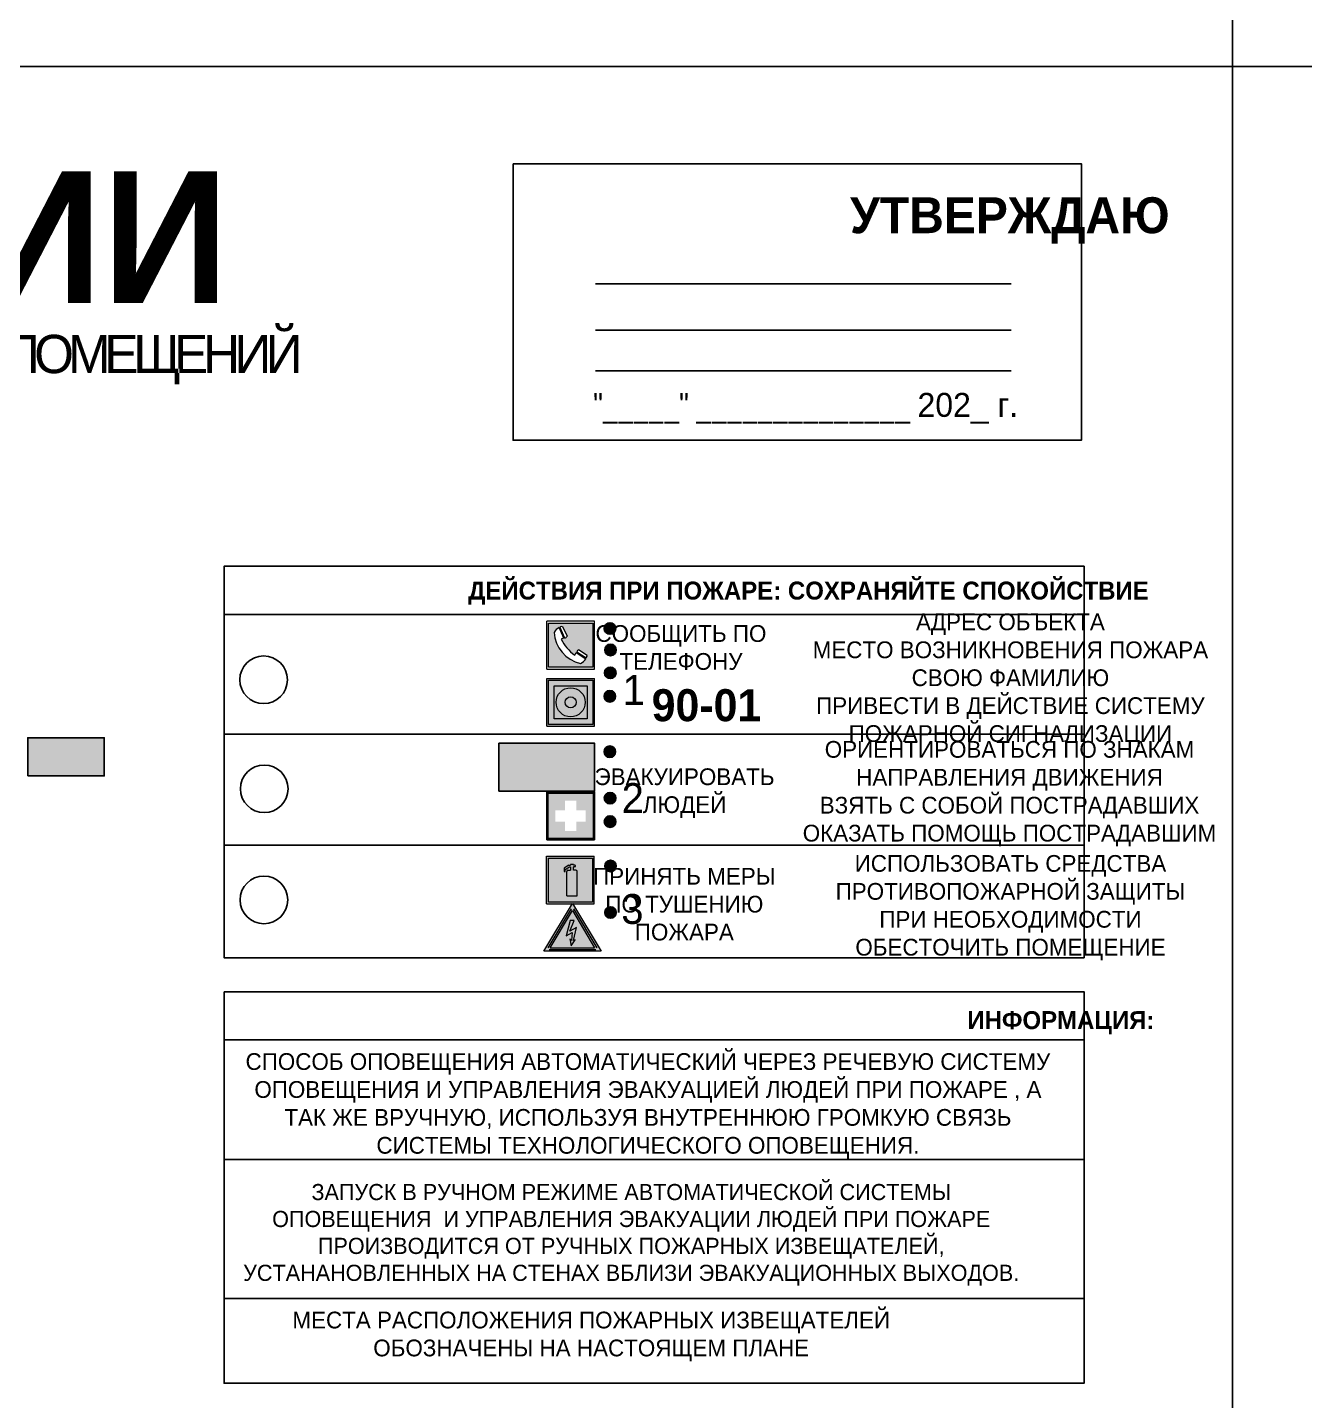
# Model space of a CAD drawing. Header units: millimetres. Extents: x 13810 to 67229, y 12374 to 21950.
# Drawn here: x 25223.4 to 25436.9, y 13926.6 to 14156.1 of the extents above; entities that cross this region are included whole.
import ezdxf

# ---------------------------------------------------------------- set-up
doc = ezdxf.new("R2010")
doc.units = ezdxf.units.MM
doc.layers.add('План_Штампы', color=7, linetype='Continuous')
doc.styles.add('обычный', font='arial.ttf')

# ---------------------------------------------------------------- blocks, each defined once
blk = doc.blocks.new('A$C3E6D3DDE')
at = {"lineweight": 5}
h = blk.add_hatch(color=40, dxfattribs=at)
h.paths.add_polyline_path([(24.1, 1.45), (16.46, -11.35), (31.74, -11.35)])
h.paths.add_polyline_path([(24.09, -0.46), (30.03, -10.41), (18.14, -10.41)], flags=16)
h.paths.add_polyline_path([(24.54, -3.08), (23.41, -6.02), (25.13, -5.01), (24.33, -8.5), (24.82, -8.27), (23.79, -9.86), (23.4, -8.04), (23.8, -8.43), (24.04, -6.29), (22.39, -7.25), (23.44, -3.08)], flags=0)
h = blk.add_hatch(color=256, dxfattribs=at)
h.paths.add_polyline_path([(24.37, 0.03, 0.567511), (23.82, 0.03), (17.59, -10.4, 0.582454), (17.86, -10.88), (30.32, -10.88, 0.582149), (30.6, -10.4)])
h.paths.add_polyline_path([(24.09, -0.46), (18.14, -10.41), (30.03, -10.41)], flags=16)
h.paths.add_polyline_path([(24.54, -3.08), (23.41, -6.02), (25.13, -5.01), (24.33, -8.5), (24.82, -8.27), (23.79, -9.86), (23.4, -8.04), (23.8, -8.43), (24.04, -6.29), (22.39, -7.25), (23.44, -3.08)], flags=0)
h = blk.add_hatch(color=40, dxfattribs=at)
h.paths.add_polyline_path([(24.09, -0.46), (18.14, -10.41), (30.03, -10.41)])
h.paths.add_polyline_path([(24.82, -8.27), (23.79, -9.86), (23.4, -8.04), (23.8, -8.43), (24.04, -6.29), (22.39, -7.25), (23.44, -3.08), (24.54, -3.08), (23.41, -6.02), (25.13, -5.01), (24.33, -8.5)], flags=16)
at = {"color": 40, "lineweight": 5}
for p, q in [((16.46, -11.35), (24.1, 1.45)), ((24.1, 1.45), (31.74, -11.35))]:
    blk.add_line(p, q, dxfattribs=at)
at = {"lineweight": 5}
for p, q in [((17.59, -10.4), (23.82, 0.03)), ((24.37, 0.03), (30.6, -10.4)), ((18.14, -10.41), (24.09, -0.46)), ((23.44, -3.08), (22.39, -7.25)), ((23.41, -6.02), (24.54, -3.08)), ((24.54, -3.08), (23.44, -3.08)), ((24.09, -0.46), (30.03, -10.41)), ((22.39, -7.25), (24.04, -6.29)), ((25.13, -5.01), (23.41, -6.02)), ((24.04, -6.29), (23.8, -8.43)), ((24.33, -8.5), (25.13, -5.01)), ((17.86, -10.88), (30.32, -10.88)), ((18.14, -10.41), (30.03, -10.41)), ((23.8, -8.43), (23.4, -8.04)), ((23.4, -8.04), (23.79, -9.86)), ((23.79, -9.86), (24.82, -8.27)), ((24.82, -8.27), (24.33, -8.5))]:
    blk.add_line(p, q, dxfattribs=at)
at = {"color": 50, "lineweight": 5}
blk.add_line((31.74, -11.35), (16.46, -11.35), dxfattribs=at)
blk = doc.blocks.new('A$C456E1F9C')
at = {"lineweight": 5}
h = blk.add_hatch(color=242, dxfattribs=at)
h.paths.add_polyline_path([(0.51, -1.47), (0.51, -13.26), (12.29, -13.26), (12.29, -1.47)])
h.paths.add_polyline_path([(5.42, -4.95, -0.254479), (4.78, -5.4), (3.52, -2.53, -0.209735), (4.23, -2.4)], flags=16)
h.paths.add_polyline_path([(8.53, -8.6), (10.87, -10.17), (10.54, -10.76), (8.03, -9.13, -0.192251)], flags=16)
h.paths.add_polyline_path([(4.61, -5.49, 0.005518), (3.87, -5.72, 0.128647), (7.49, -10.01, 0.00809), (7.83, -9.33), (10.47, -10.97, -0.16736), (8.99, -12.25, -0.327862), (1.95, -3.95, -0.166952), (3.36, -2.62)], flags=16)
at = {"color": 242, "lineweight": 5}
for p, q in [((0, -13.77), (0, -0.97)), ((12.8, -0.97), (0, -0.97)), ((4.61, -5.49), (3.36, -2.62)), ((3.52, -2.53), (4.78, -5.4)), ((4.23, -2.4), (5.42, -4.95)), ((12.8, -13.77), (12.8, -0.97)), ((7.83, -9.33), (10.47, -10.97)), ((8.03, -9.13), (10.54, -10.76)), ((10.81, -10.12), (8.53, -8.6)), ((10.54, -10.76), (10.8, -10.3)), ((10.8, -10.3), (10.81, -10.12)), ((0, -13.77), (12.8, -13.77))]:
    blk.add_line(p, q, dxfattribs=at)
blk.add_lwpolyline([(0.51, -1.47), (12.29, -1.47), (12.29, -13.26), (0.51, -13.26)], close=True, dxfattribs=at)
for centre, radius, start, end in [((4.59, -5.34), 2.99, 114.2845, 152.1974), ((4.02, -3.27), 0.891, 76.3284, 123.7092), ((11.12, -3.31), 9.19, 183.9915, 256.6009), ((14.98, -39.1), 35.17, 107.1487, 108.4135), ((13.86, -0.94), 11.08, 205.5536, 234.8762), ((4.68, -4.59), 0.824, 276.9621, 334.0723), ((-13.31, 0.8), 23.44, 332.5487, 334.4027), ((8.94, -9.5), 0.989, 114.4092, 157.9388), ((7.87, -9.46), 3, 291.9291, 329.9329)]:
    blk.add_arc(centre, radius, start, end, dxfattribs=at)
blk = doc.blocks.new('A$C54414219')
at = {"true_color": 0xffffff}
h = blk.add_hatch(color=7, dxfattribs=at)
h.paths.add_polyline_path([(2.39, -9.45), (2.39, -18.3), (11.23, -18.3), (11.23, -9.45)], flags=0)
h.paths.add_polyline_path([(10.71, -13.87, -1), (2.92, -13.87, -1)], flags=0)
h.paths.add_polyline_path([(8.3, -13.87, -1), (5.33, -13.87, -1)], flags=0)
h.paths.add_polyline_path([(0.41, -7.47), (0.41, -20.27), (13.21, -20.27), (13.21, -7.47)])
h.paths.add_polyline_path([(0.92, -19.77), (12.71, -19.77), (12.71, -7.98), (0.92, -7.98)], flags=16)
h.paths.add_polyline_path([(11.23, -9.45), (11.23, -18.3), (2.39, -18.3), (2.39, -9.45)], flags=0)
at = {"lineweight": 5}
h = blk.add_hatch(color=242, dxfattribs=at)
h.paths.add_polyline_path([(12.71, -7.98), (0.92, -7.98), (0.92, -19.77), (12.71, -19.77)])
h.paths.add_polyline_path([(11.23, -18.3), (2.39, -18.3), (2.39, -9.45), (11.23, -9.45)], flags=16)
h.paths.add_polyline_path([(10.71, -13.87, -1), (2.92, -13.87, -1)], flags=0)
h.paths.add_polyline_path([(8.3, -13.87, -1), (5.33, -13.87, -1)], flags=0)
at = {"true_color": 0xffffff}
h = blk.add_hatch(color=7, dxfattribs=at)
h.paths.add_polyline_path([(2.39, -9.45), (2.39, -18.3), (11.23, -18.3), (11.23, -9.45)])
h.paths.add_polyline_path([(10.71, -13.87, -1), (2.92, -13.87, -1)], flags=16)
h.paths.add_polyline_path([(8.3, -13.87, -1), (5.33, -13.87, -1)], flags=0)
at = {"lineweight": 5}
h = blk.add_hatch(color=242, dxfattribs=at)
h.paths.add_polyline_path([(2.92, -13.87, 1), (10.71, -13.87, 1)])
h.paths.add_polyline_path([(8.3, -13.87, -1), (5.33, -13.87, -1)], flags=16)
at = {"color": 242, "lineweight": 5}
for p, q in [((0.41, -20.27), (0.41, -7.47)), ((0.41, -7.47), (13.21, -7.47)), ((0.41, -7.47), (13.21, -7.47)), ((13.21, -20.27), (13.21, -7.47)), ((0.41, -20.27), (13.21, -20.27))]:
    blk.add_line(p, q, dxfattribs=at)
for points in [[(0.92, -7.98), (12.71, -7.98), (12.71, -19.77), (0.92, -19.77)], [(2.39, -9.45), (11.23, -9.45), (11.23, -18.3), (2.39, -18.3)]]:
    blk.add_lwpolyline(points, close=True, dxfattribs=at)
for radius in [3.89, 1.49]:
    blk.add_circle((6.81, -13.87), radius, dxfattribs=at)
blk = doc.blocks.new('A$C32E8229D')
at = {"true_color": 0xffffff}
blk.add_hatch(color=7, dxfattribs=at).paths.add_polyline_path([(0, 0), (0, -8), (16, -8), (16, 0)])
h = blk.add_hatch(color=126)
h.paths.add_polyline_path([(0.2, -0.2), (15.8, -0.2), (15.8, -7.8), (0.2, -7.8)])
h.paths.add_polyline_path([(13.49, -2.05), (12.08, -2.05), (11.37, -2.63, 0.162397), (11.29, -2.84), (11.29, -3.63), (10.35, -3.63), (10.35, -4.05), (11.68, -4.05), (11.68, -3.48), (12.26, -4.28), (11.29, -5.1), (11.29, -6.78), (11.85, -6.78), (11.85, -5.44), (12.8, -4.64), (12.8, -5.94), (14.46, -5.94), (14.46, -5.39), (13.45, -5.39), (13.45, -3.97), (12.46, -2.59), (13.15, -2.59), (13.69, -3.34), (14.18, -3)], flags=16)
h.paths.add_polyline_path([(10.74, -1.82, 1), (11.8, -1.82, 1)], flags=16)
h.paths.add_polyline_path([(9.39, -3.59), (5.99, -3.59), (6.56, -3.03), (5.91, -3.03), (5.1, -3.83), (5.91, -4.64), (6.56, -4.64), (5.99, -4.09), (9.39, -4.09)], flags=16)
h.paths.add_polyline_path([(4.29, -1.08), (1.72, -1.08), (1.72, -6.6), (4.29, -6.6)], flags=16)
at = {"color": 126}
blk.add_lwpolyline([(16, -8), (0, -8), (0, 0), (16, 0)], close=True, dxfattribs=at)
blk = doc.blocks.new('A$C18900ED3')
h = blk.add_hatch(color=126)
h.paths.add_polyline_path([(-0.18, -0.18), (-7.02, -0.18), (-7.02, -7.02), (-0.18, -7.02)])
h.paths.add_polyline_path([(-5.89, -4.46), (-5.89, -2.77), (-4.46, -2.77), (-4.46, -1.31), (-2.77, -1.31), (-2.77, -2.77), (-1.33, -2.77), (-1.33, -4.46), (-2.77, -4.46), (-2.77, -5.89), (-4.46, -5.89), (-4.46, -4.46)], flags=16)
at = {"color": 126}
for p, q in [((-7.2, 0), (-7.2, -7.2)), ((0, 0), (-7.2, 0)), ((0, -7.2), (0, 0)), ((-7.02, -7.02), (-7.02, -0.18)), ((-7.02, -0.18), (-0.18, -0.18)), ((-0.18, -0.18), (-0.18, -7.02)), ((-7.2, -7.2), (0, -7.2)), ((-0.18, -7.02), (-7.02, -7.02))]:
    blk.add_line(p, q, dxfattribs=at)
blk = doc.blocks.new('A$C3AD82952')
at = {"true_color": 0xf5f5ff}
h = blk.add_hatch(color=7, dxfattribs=at)
h.dxf.hatch_style = 1
h.paths.add_polyline_path([(8.21, 8.73, 0.414214), (7.89, 9.05), (7.22, 9.05), (7.22, 9.92), (7.59, 9.92, 1), (7.57, 10.36), (7.22, 10.36), (7.22, 10.6), (6.43, 10.6), (6.43, 10.36), (6.01, 10.36), (4.74, 9.59), (4.74, 8.69), (4.98, 8.73), (4.98, 9.26), (6.12, 9.91), (6.43, 9.91), (6.43, 9.05), (5.76, 9.05, 0.414214), (5.44, 8.73), (5.44, 2.2), (8.21, 2.2)], flags=0)
h.paths.add_polyline_path([(12.8, 12.8), (0, 12.8), (0, 0), (12.8, 0)])
h.paths.add_polyline_path([(0.51, 12.29), (12.29, 12.29), (12.29, 0.51), (0.51, 0.51)], flags=16)
h.paths.add_polyline_path([(4.74, 9.59), (6.01, 10.36), (6.43, 10.36), (6.43, 10.6), (7.22, 10.6), (7.22, 10.36), (7.59, 10.36, -0.94586), (7.59, 9.92), (7.22, 9.92), (7.22, 9.05), (7.89, 9.05, -0.414214), (8.21, 8.73), (8.21, 2.2), (5.44, 2.2), (5.44, 8.73, -0.414214), (5.76, 9.05), (6.43, 9.05), (6.43, 9.91), (6.12, 9.91), (4.98, 9.26), (4.98, 8.73), (4.74, 8.69)], flags=0)
h = blk.add_hatch(color=242)
h.dxf.hatch_style = 1
h.paths.add_polyline_path([(12.29, 12.29), (0.51, 12.29), (0.51, 0.51), (12.29, 0.51)])
h.paths.add_polyline_path([(4.74, 8.69), (4.74, 9.59), (6.01, 10.36), (6.43, 10.36), (6.43, 10.6), (7.22, 10.6), (7.22, 10.36), (7.59, 10.36, -0.94586), (7.59, 9.92), (7.22, 9.92), (7.22, 9.05), (7.89, 9.05, -0.414214), (8.21, 8.73), (8.21, 2.2), (5.44, 2.2), (5.44, 8.73, -0.414214), (5.76, 9.05), (6.43, 9.05), (6.43, 9.91), (6.12, 9.91), (4.98, 9.26), (4.98, 8.73)], flags=16)
h = blk.add_hatch(color=7, dxfattribs=at)
h.dxf.hatch_style = 1
h.paths.add_polyline_path([(8.21, 8.73, 0.414214), (7.89, 9.05), (7.22, 9.05), (7.22, 9.92), (7.59, 9.92, 1), (7.57, 10.36), (7.22, 10.36), (7.22, 10.6), (6.43, 10.6), (6.43, 10.36), (6.01, 10.36), (4.74, 9.59), (4.74, 8.69), (4.98, 8.73), (4.98, 9.26), (6.12, 9.91), (6.43, 9.91), (6.43, 9.05), (5.76, 9.05, 0.414214), (5.44, 8.73), (5.44, 2.2), (8.21, 2.2)])
at = {"color": 242, "lineweight": 5}
for p, q in [((0, 0), (0, 12.8)), ((0, 12.8), (12.8, 12.8)), ((12.8, 0), (12.8, 12.8)), ((6.01, 10.36), (4.74, 9.59)), ((4.74, 9.59), (4.74, 8.69)), ((4.74, 8.69), (4.98, 8.73)), ((4.98, 9.26), (6.12, 9.91)), ((4.98, 8.73), (4.98, 9.26)), ((5.44, 2.2), (5.44, 8.73)), ((5.76, 9.05), (6.43, 9.05)), ((6.01, 10.36), (6.43, 10.36)), ((6.12, 9.91), (6.43, 9.91)), ((7.22, 10.6), (6.43, 10.6)), ((6.43, 10.6), (6.43, 10.36)), ((6.43, 9.91), (6.43, 9.05)), ((7.22, 10.36), (7.22, 10.6)), ((7.59, 10.36), (7.22, 10.36)), ((7.22, 9.05), (7.22, 9.92)), ((7.59, 9.92), (7.22, 9.92)), ((7.89, 9.05), (7.22, 9.05)), ((8.21, 2.2), (8.21, 8.73)), ((0, 0), (12.8, 0)), ((5.44, 2.2), (8.21, 2.2))]:
    blk.add_line(p, q, dxfattribs=at)
blk.add_lwpolyline([(0.51, 12.29), (12.29, 12.29), (12.29, 0.51), (0.51, 0.51)], close=True, dxfattribs=at)
for centre, radius, start, end in [((5.76, 8.73), 0.32, 90, 180), ((7.58, 10.14), 0.223, 273.1875, 86.8125), ((7.89, 8.73), 0.32, 0, 90)]:
    blk.add_arc(centre, radius, start, end, dxfattribs=at)
blk = doc.blocks.new('A$C7B4425F7')
at = {"true_color": 0xffffff}
blk.add_hatch(color=7, dxfattribs=at).paths.add_polyline_path([(0, 0), (-16, 0), (-16, -8), (0, -8)])
h = blk.add_hatch(color=126)
h.paths.add_polyline_path([(-0.2, -0.2), (-15.8, -0.2), (-15.8, -7.8), (-0.2, -7.8)])
h.paths.add_polyline_path([(-11.76, -2.03), (-11.76, -3.66), (-11.17, -3.66, -0.568275), (-11.17, -6.18), (-12.58, -6.18), (-12.58, -2.03)], flags=16)
h.paths.add_polyline_path([(-13.33, -4.12, -0.495768), (-13.59, -6.18), (-15.03, -6.18), (-15.03, -2.03), (-13.59, -2.03, -0.487973)], flags=16)
h.paths.add_polyline_path([(-10.25, -2.03), (-9.48, -2.03), (-9.48, -6.18), (-10.25, -6.18)], flags=16)
h.paths.add_polyline_path([(-13.84, -3.69), (-14.24, -3.69), (-14.24, -3.03), (-13.9, -3.03, -0.692621)], flags=0)
h.paths.add_polyline_path([(-9.15, -2.03), (-8.4, -2.03), (-8.04, -3.07), (-7.68, -2.03), (-6.93, -2.03), (-7.64, -4.1), (-6.93, -6.18), (-7.68, -6.18), (-8.04, -5.14), (-8.4, -6.18), (-9.15, -6.18), (-8.44, -4.1)], flags=16)
h.paths.add_polyline_path([(-11.76, -4.46), (-11.42, -4.46, -0.692621), (-11.36, -5.12), (-11.76, -5.12)], flags=0)
h.paths.add_polyline_path([(-13.9, -5.2), (-14.24, -5.2), (-14.24, -4.55), (-13.84, -4.55, -0.708038)], flags=0)
edge = h.paths.add_edge_path(flags=16)
edge.add_ellipse((-5.51, -4.08), major_axis=(0, 2.05), ratio=0.586184, start_angle=0, end_angle=360)
edge = h.paths.add_edge_path(flags=0)
edge.add_ellipse((-5.51, -4.08), major_axis=(0, 1.14), ratio=0.454828, start_angle=0, end_angle=360)
h.paths.add_polyline_path([(-4.13, -4.96, 0.377264), (-3.48, -4.52, 0.0555), (-3.16, -2.03), (-1.66, -2.03), (-1.66, -4.96), (-0.96, -4.96), (-0.96, -7.01), (-1.75, -7.01), (-1.75, -6.18), (-3.3, -6.18), (-3.3, -7.02), (-4.13, -7.02)], flags=16)
h.paths.add_polyline_path([(-2.73, -2.91), (-2.28, -2.91), (-2.28, -4.96), (-3.05, -4.96, 0.079136)], flags=0)
at = {"color": 126}
blk.add_lwpolyline([(-16, -8), (0, -8), (0, 0), (-16, 0)], close=True, dxfattribs=at)

msp = doc.modelspace()

# ---------------------------------------------------------------- hatches: boundary and pattern name
at = {"lineweight": 0}
h = msp.add_hatch(color=256, dxfattribs=at)
h.dxf.hatch_style = 1
h.paths.add_polyline_path([(25319.76, 14055.65, 1), (25321.69, 14055.65, 1)])
h = msp.add_hatch(color=256, dxfattribs=at)
h.dxf.hatch_style = 1
h.paths.add_polyline_path([(25319.87, 14052.06, 1), (25321.8, 14052.06, 1)])
h = msp.add_hatch(color=256, dxfattribs=at)
h.dxf.hatch_style = 1
h.paths.add_polyline_path([(25319.83, 14048.25, 1), (25321.76, 14048.25, 1)])
h = msp.add_hatch(color=256, dxfattribs=at)
h.dxf.hatch_style = 1
h.paths.add_polyline_path([(25319.75, 14044.32, 1), (25321.68, 14044.32, 1)])
h = msp.add_hatch(color=256, dxfattribs=at)
h.dxf.hatch_style = 1
h.paths.add_polyline_path([(25319.76, 14035.06, 1), (25321.69, 14035.06, 1)])
h = msp.add_hatch(color=256, dxfattribs=at)
h.dxf.hatch_style = 1
h.paths.add_polyline_path([(25319.8, 14027.28, 1), (25321.73, 14027.28, 1)])
h = msp.add_hatch(color=256, dxfattribs=at)
h.dxf.hatch_style = 1
h.paths.add_polyline_path([(25319.79, 14023.37, 1), (25321.72, 14023.37, 1)])
h = msp.add_hatch(color=256, dxfattribs=at)
h.dxf.hatch_style = 1
h.paths.add_polyline_path([(25319.85, 14015.95, 1), (25321.78, 14015.95, 1)])
h = msp.add_hatch(color=256, dxfattribs=at)
h.dxf.hatch_style = 1
h.paths.add_polyline_path([(25319.85, 14008.18, 1), (25321.79, 14008.18, 1)])

# ---------------------------------------------------------------- linework, layer by layer
at = {"color": 126, "lineweight": 0, "true_color": 0x008754}
for points in [[(24824.83, 14544.6), (25424.83, 14544.6), (25424.83, 14149.6), (24824.83, 14149.6)], [(25424.83, 14544.6), (26024.83, 14544.6), (26024.83, 14149.6), (25424.83, 14149.6)], [(24824.83, 14149.6), (25424.83, 14149.6), (25424.83, 13754.6), (24824.83, 13754.6)], [(25424.83, 14149.6), (26024.83, 14149.6), (26024.83, 13754.6), (25424.83, 13754.6)]]:
    msp.add_lwpolyline(points, close=True, dxfattribs=at)
for points in [[(25304.54, 14133.34), (25399.55, 14133.34), (25399.55, 14087.13), (25304.54, 14087.13)], [(25256.22, 14058), (25399.99, 14058), (25399.99, 14066.05), (25256.22, 14066.05)], [(25256.22, 14058), (25399.99, 14058), (25399.99, 14000.6), (25256.22, 14000.6)]]:
    msp.add_lwpolyline(points, close=True)
for points in [[(25318.3, 14113.29), (25387.82, 14113.29)], [(25318.3, 14105.53), (25387.82, 14105.53)], [(25318.3, 14098.74), (25387.82, 14098.74)], [(25314.64, 14038.01), (25256.22, 14038.01), (25399.99, 14038.01)], [(25314.64, 14019.43), (25256.22, 14019.43), (25399.99, 14019.43)]]:
    msp.add_lwpolyline(points)
at = {"color": 0}
msp.add_lwpolyline([(25256.22, 13994.94), (25399.99, 13994.94), (25399.99, 13929.49), (25256.22, 13929.49)], close=True, dxfattribs=at)
for points in [[(25256.22, 13986.89), (25399.99, 13986.89)], [(25256.22, 13966.9), (25399.99, 13966.9)], [(25256.22, 13943.65), (25399.99, 13943.65)]]:
    msp.add_lwpolyline(points, dxfattribs=at)
for centre, radius in [((25320.73, 14055.65), 0.966), ((25320.83, 14052.06), 0.966), ((25262.84, 14047.08), 3.98), ((25320.79, 14048.25), 0.966), ((25320.71, 14044.32), 0.966), ((25320.72, 14035.06), 0.966), ((25262.94, 14028.85), 3.98), ((25320.76, 14027.28), 0.966), ((25320.76, 14023.37), 0.966), ((25320.82, 14015.95), 0.966), ((25262.88, 14010.28), 3.98), ((25320.82, 14008.18), 0.966)]:
    msp.add_circle(centre, radius)

# ---------------------------------------------------------------- block references
for name, p, xscale, yscale, zscale in [('A$C456E1F9C', (25310.17, 14057.46), 0.625, 0.625, 0.625), ('A$C54414219', (25309.91, 14051.98), 0.625, 0.625, 0.625), ('A$C18900ED3', (25318.17, 14028.33), 1.111111111007631, 1.111111111007631, 1.111111111007631), ('A$C3AD82952', (25310.12, 14009.6), 0.625, 0.625, 0.625), ('A$C3E6D3DDE', (25299.41, 14008.79), 0.625, 0.625, 0.625)]:
    msp.add_blockref(name, p, dxfattribs=dict(xscale=xscale, yscale=yscale, zscale=zscale))
at = {"xscale": -1}
msp.add_blockref('A$C32E8229D', (25318.17, 14036.48), dxfattribs=at)
at = {"layer": 'План_Штампы', "xscale": 0.8, "yscale": 0.8, "zscale": 0.8}
msp.add_blockref('A$C7B4425F7', (25236.2, 14037.4), dxfattribs=at)

# ---------------------------------------------------------------- texts
at = {"lineweight": 0, "style": 'обычный'}
for s, insert, char_height, width, attachment_point in [('{\\fProxima Nova Rg|b1|i0|c204|p2;ПЛАН ЭВАКУАЦИИ}', (24979.86, 14132.09), 22, 493.8901, 1), ('\\pi-18,l18,t18;{\\fProxima Nova Rg|b1|i0|c204|p2;УТВЕРЖДАЮ\\H1.1997x; }', (25387.58, 14123.87), 6, 126.6484, 5), ('{\\fArial Narrow|b0|i0|c204|p34;"_____" ______________ \\fProxima Nova Rg|b0|i0|c204|p2;202_ г. }', (25353.45, 14092.46), 4, 78.6503, 5), ('{\\fProxima Nova Rg|b1|i0|c204|p2;ДЕЙСТВИЯ ПРИ ПОЖАРЕ: СОХРАНЯЙТЕ СПОКОЙСТВИЕ\\H1.6644x; }', (25353.93, 14061.56), 3, 175.1736, 5), ('\\pi-8.4,l8.4,t8.4;{\\fProxima Nova Rg|b0|i0|c204|p2;АДРЕС ОБЪЕКТА\\PМЕСТО ВОЗНИКНОВЕНИЯ ПОЖАРА \\PСВОЮ ФАМИЛИЮ\\PПРИВЕСТИ В ДЕЙСТВИЕ СИСТЕМУ \\PПОЖАРНОЙ СИГНАЛИЗАЦИИ}', (25387.68, 14047.02), 2.8, 126.6484, 5), ('{\\fProxima Nova Rg|b0|i0|c204|p2;СООБЩИТЬ ПО \\PТЕЛЕФОНУ}', (25332.6, 14052.46), 2.8, 126.6484, 5), ('{\\fProxima Nova Rg|b0|i0|c204|p2;1\\H1.1667x; }', (25324.71, 14045.39), 5, 126.6484, 5), ('{\\fProxima Nova Rg|b1|i0|c204|p2;\\H1.0714x;90-01\\fProxima Nova Rg|b0|i0|c204|p2;\\H0.93331x; \\H1.3449x; }', (25336.87, 14042.79), 5, 126.6484, 5), ('\\pi-8.4,l8.4,t8.4;{\\fProxima Nova Rg|b0|i0|c204|p2;ОРИЕНТИРОВАТЬСЯ ПО ЗНАКАМ \\PНАПРАВЛЕНИЯ ДВИЖЕНИЯ\\PВЗЯТЬ С СОБОЙ ПОСТРАДАВШИХ\\PОКАЗАТЬ ПОМОЩЬ ПОСТРАДАВШИМ}', (25387.53, 14028.04), 2.8, 126.6484, 5), ('{\\fProxima Nova Rg|b0|i0|c204|p2;ЭВАКУИРОВАТЬ \\PЛЮДЕЙ}', (25333.21, 14028.13), 2.8, 126.6484, 5), ('{\\fProxima Nova Rg|b0|i0|c204|p2;2\\H1.1967x; }', (25324.55, 14027.31), 5, 126.6484, 5), ('\\pi-8.4,l8.4,t8.4;{\\fProxima Nova Rg|b0|i0|c204|p2;ИСПОЛЬЗОВАТЬ СРЕДСТВА \\PПРОТИВОПОЖАРНОЙ ЗАЩИТЫ \\PПРИ НЕОБХОДИМОСТИ \\PОБЕСТОЧИТЬ ПОМЕЩЕНИЕ}', (25387.69, 14008.97), 2.8, 126.6484, 5), ('{\\fProxima Nova Rg|b0|i0|c204|p2;ПРИНЯТЬ МЕРЫ \\PПО ТУШЕНИЮ \\PПОЖАРА}', (25333.17, 14009.55), 2.8, 126.6484, 5), ('{\\fProxima Nova Rg|b0|i0|c204|p2;3\\H1.1967x; }', (25324.49, 14008.73), 5, 126.6484, 5), ('{\\fProxima Nova Rg|b1|i0|c204|p2;ИНФОРМАЦИЯ:\\H1.1997x; }', (25396.12, 13989.75), 3, 175.1736, 5), ('{\\fProxima Nova Rg|b0|i0|c204|p2;СПОСОБ ОПОВЕЩЕНИЯ АВТОМАТИЧЕСКИЙ ЧЕРЕЗ РЕЧЕВУЮ СИСТЕМУ ОПОВЕЩЕНИЯ И УПРАВЛЕНИЯ ЭВАКУАЦИЕЙ ЛЮДЕЙ ПРИ ПОЖАРЕ , А ТАК ЖЕ ВРУЧНУЮ, ИСПОЛЬЗУЯ ВНУТРЕННЮЮ ГРОМКУЮ СВЯЗЬ СИСТЕМЫ ТЕХНОЛОГИЧЕСКОГО ОПОВЕЩЕНИЯ.}', (25327.08, 13975.85), 2.8, 137.0334, 5), ('{\\fProxima Nova Rg|b0|i0|c204|p2;\\P\\pt8.1;ЗАПУСК В РУЧНОМ РЕЖИМЕ АВТОМАТИЧЕСКОЙ СИСТЕМЫ ОПОВЕЩЕНИЯ  И УПРАВЛЕНИЯ ЭВАКУАЦИИ ЛЮДЕЙ ПРИ ПОЖАРЕ ПРОИЗВОДИТСЯ ОТ РУЧНЫХ ПОЖАРНЫХ ИЗВЕЩАТЕЛЕЙ, УСТАНАНОВЛЕННЫХ НА СТЕНАХ ВБЛИЗИ ЭВАКУАЦИОННЫХ ВЫХОДОВ. }', (25324.29, 13956.55), 2.7, 131.4512, 5), ('\\pt8.4;{\\fProxima Nova Rg|b0|i0|c204|p2;\\PМЕСТА РАСПОЛОЖЕНИЯ ПОЖАРНЫХ ИЗВЕЩАТЕЛЕЙ ОБОЗНАЧЕНЫ НА НАСТОЯЩЕМ ПЛАНЕ}', (25317.6, 13939.64), 2.8, 118.5618, 5)]:
    msp.add_mtext(s, dxfattribs=dict(at, insert=insert, char_height=char_height, width=width, attachment_point=attachment_point))
at = {"color": 0, "lineweight": 0, "insert": (25130.96, 14104.92), "char_height": 8, "width": 449.2158, "attachment_point": 5, "style": 'обычный'}
msp.add_mtext('{\\fArial Black|b1|i0|c204|p34;\\H2x;\\T0.85;  \\fArial Narrow|b0|i0|c204|p34;\\H0.8x;\\W0.9;\\P\\fProxima Nova Rg|b0|i0|c204|p2;\\H0.5x;\\W1;\\C256;ПРИ ПОЖАРЕ  ИЛИ ДРУГИХ ЧРЕЗВЫЧАЙНЫХ СИТУАЦИЯХ  ИЗ ПОМЕЩЕНИЙ \\P\\fProxima Nova Rg|b1|i0|c204|p2;\\H1.25x;ЦЭН-2 : АБК 1 ЭТАЖ}', dxfattribs=at)

doc.saveas('drawing.dxf')
